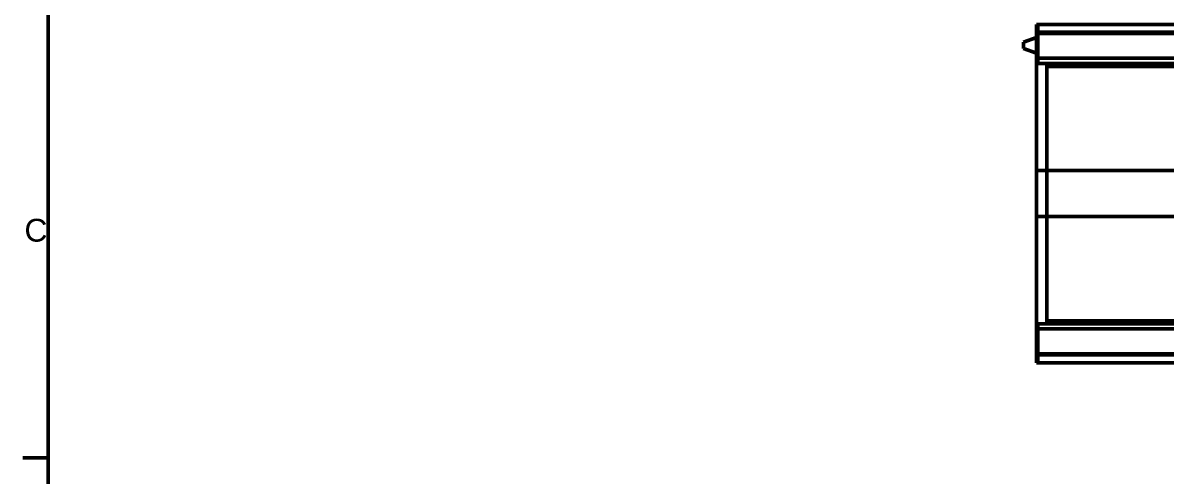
# Model space of a CAD drawing. Header units: millimetres. Extents: x 0 to 1485, y 0 to 1050.
# Drawn here: x 15.3 to 454.6, y 343 to 517.2 of the extents above; entities that cross this region are included whole.
import ezdxf

# ---------------------------------------------------------------- set-up
doc = ezdxf.new("R2010")
doc.units = ezdxf.units.MM
doc.header["$LTSCALE"] = 2.5
doc.layers.get('0').update_dxf_attribs({"lineweight": 50})
for name, color, linetype, lineweight in [('Rahmen_0', 7, 'Continuous', 50), ('Rahmen_2', 7, 'Continuous', 50), ('Sichtbare Kanten(DIN)', 7, 'Continuous', 50), ('Sichtbare tangentiale Kanten(DIN)', 7, 'Continuous', 50)]:
    doc.layers.add(name, color=color, linetype=linetype, lineweight=lineweight)
doc.styles.add('Aktuell-DINNach Layer', font='arial.ttf')

# ---------------------------------------------------------------- blocks, each defined once
blk = doc.blocks.new('Ränder Standardrahmen')
at = {"layer": 'Rahmen_0'}
blk.add_line((10, 140), (6.1, 140), dxfattribs=at)
at = {"layer": 'Rahmen_0', "flags": 128}
blk.add_lwpolyline([(10, 10), (10, 410), (584, 410), (584, 10), (10, 10)], dxfattribs=at)
at = {"layer": 'Rahmen_2', "insert": (6.34, 173.19), "char_height": 3.5, "attachment_point": 7, "style": 'Aktuell-DINNach Layer'}
blk.add_mtext('C', dxfattribs=at)

msp = doc.modelspace()

# ---------------------------------------------------------------- linework, layer by layer
at = {"layer": 'Sichtbare Kanten(DIN)'}
for p, q in [((404.794, 516.529), (404.794, 515.529)), ((404.794, 516.529), (405.294, 516.529)), ((404.794, 515.529), (404.794, 504.529)), ((404.794, 515.529), (405.294, 515.529)), ((405.294, 513.529), (405.294, 516.529)), ((405.294, 516.529), (1404.294, 516.529)), ((404.794, 511.529), (399.794, 509.709)), ((399.794, 507.349), (399.794, 509.709)), ((405.294, 513.529), (405.294, 513.129)), ((1404.294, 513.529), (405.294, 513.529)), ((405.294, 513.129), (405.294, 503.529)), ((404.794, 505.529), (399.794, 507.349)), ((404.794, 502.529), (404.794, 504.529)), ((404.794, 502.529), (404.794, 501.529)), ((404.794, 502.529), (405.294, 502.529)), ((404.794, 501.529), (404.794, 501.51)), ((404.794, 501.529), (405.294, 501.529)), ((404.794, 460.363), (404.794, 501.51)), ((404.794, 501.51), (408.794, 501.473)), ((405.294, 501.529), (405.294, 503.529)), ((405.294, 501.529), (652.794, 501.529)), ((408.794, 501.473), (408.794, 500.355)), ((408.794, 500.355), (408.794, 460.363)), ((404.794, 442.695), (404.794, 460.363)), ((408.794, 460.363), (408.794, 442.695)), ((404.794, 401.549), (404.794, 442.695)), ((408.794, 442.695), (408.794, 402.703)), ((408.794, 401.585), (404.794, 401.549)), ((404.794, 401.549), (404.794, 401.529)), ((404.794, 401.529), (405.294, 401.529)), ((404.794, 401.529), (404.794, 400.529)), ((404.794, 398.529), (404.794, 400.529)), ((404.794, 400.529), (405.294, 400.529)), ((652.794, 401.529), (405.294, 401.529)), ((405.294, 399.529), (405.294, 401.529)), ((408.794, 402.703), (408.794, 401.585)), ((404.794, 398.529), (404.794, 387.529)), ((405.294, 399.529), (405.294, 389.929)), ((404.794, 387.529), (404.794, 386.529)), ((404.794, 387.529), (405.294, 387.529)), ((405.294, 389.929), (405.294, 389.529)), ((405.294, 386.529), (405.294, 389.529)), ((405.294, 389.529), (1404.294, 389.529)), ((404.794, 386.529), (405.294, 386.529)), ((1404.294, 386.529), (405.294, 386.529))]:
    msp.add_line(p, q, dxfattribs=at)
at = {"layer": 'Sichtbare tangentiale Kanten(DIN)'}
for p, q in [((405.294, 513.129), (1404.294, 513.129)), ((404.794, 504.529), (405.294, 504.529)), ((405.294, 503.529), (648.551, 503.529)), ((408.794, 500.355), (1400.794, 500.355)), ((408.794, 460.363), (404.794, 460.363)), ((408.794, 460.363), (1400.794, 460.363)), ((408.794, 442.695), (404.794, 442.695)), ((408.794, 442.695), (1400.794, 442.695)), ((408.794, 402.703), (1400.794, 402.703)), ((405.294, 398.529), (404.794, 398.529)), ((648.551, 399.529), (405.294, 399.529)), ((1404.294, 389.929), (405.294, 389.929))]:
    msp.add_line(p, q, dxfattribs=at)

# ---------------------------------------------------------------- block references
at = {"xscale": 2.5, "yscale": 2.5, "zscale": 2.5}
msp.add_blockref('Ränder Standardrahmen', (0, 0), dxfattribs=at)

doc.saveas('drawing.dxf')
